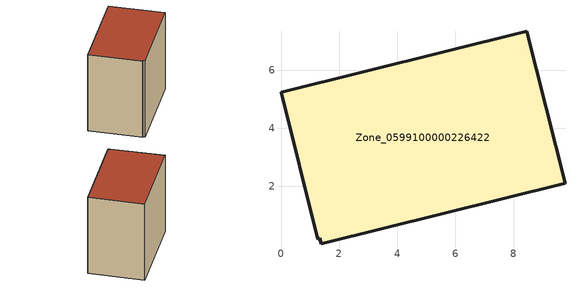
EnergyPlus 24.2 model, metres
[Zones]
Zone_0599100000226422
 floor ground (C_G): 1.34,0.21 1.27,0.19 0,5.24 8.45,7.34 9.77,2.11 1.39,0.02 z0
 wall outside (C_F): 9.77,2.11 8.45,7.34 0,5.24 1.27,0.19 1.34,0.21 1.39,0.02 9.77,2.11 z0:8.25
 roof outside (C_R): 1.39,0.02 9.77,2.11 8.45,7.34 0,5.24 1.27,0.19 1.34,0.21 z8.25
[BUILDING]
Pand.0599100000226422: North Axis=0; Terrain=City; Loads Convergence Tolerance Value=0.04; Temperature Convergence Tolerance Value=0.4; Solar Distribution=FullExterior; Maximum Number of Warmup Days=25; Minimum Number of Warmup Days=1
[Site:Location]
Rotterdam.The.Hague.AP_ZH_NLD Design_Conditions: Latitude=51.96; Longitude=4.45; Time Zone=1; Elevation=-4.5
[SITE:GROUNDTEMPERATURE:BUILDINGSURFACE]
18, 18, 18, 18, 18, 18, 18, 18, 18, 18, 18, 18
[MATERIAL] Thermal Absorptance=0.9; Solar Absorptance=0.7; Visible Absorptance=0.7
Name | Roughness | Thickness | Conductivity | Density | Specific Heat
G.TI.1975-1991 | MediumSmooth | 0.15 | 0.288461 | 540 | 1210
F.TI.1975-1991 | Rough | 0.3 | 0.230769 | 1920 | 840
R.TI.1975-1991 | MediumRough | 0.2 | 0.153846 | 1500 | 1000
[CONSTRUCTION]
C_G: G.TI.1975-1991
C_F: F.TI.1975-1991
C_R: R.TI.1975-1991
[ZONE]
Zone_0599100000226422: Type=1; Multiplier=1; Ceiling Height=Autocalculate; Volume=Autocalculate; Floor Area=autocalculate; Part of Total Floor Area=Yes
[ZONEINFILTRATION:DESIGNFLOWRATE]
Infil_Zone_0599100000226422: Zone or ZoneList or Space or SpaceList=Zone_0599100000226422; Schedule=AlwaysOn; Design Flow Rate Calculation Method=Flow/Area; Flow Rate per Floor Area=0.003; Constant Term Coefficient=1; Temperature Term Coefficient=0; Velocity Term Coefficient=0; Velocity Squared Term Coefficient=0
[HVACTEMPLATE:ZONE:IDEALLOADSAIRSYSTEM]
Zone_0599100000226422: Maximum Heating Supply Air Temperature=50; Minimum Cooling Supply Air Temperature=13; Maximum Heating Supply Air Humidity Ratio=0.0156; Minimum Cooling Supply Air Humidity Ratio=0.0077; Heating Limit=NoLimit; Cooling Limit=NoLimit; Dehumidification Control Type=ConstantSensibleHeatRatio; Cooling Sensible Heat Ratio=0.7; Dehumidification Setpoint=60; Humidification Control Type=None; Humidification Setpoint=30; Outdoor Air Method=None; Outdoor Air Flow Rate per Person=0.00944; Outdoor Air Flow Rate per Zone Floor Area=0; Outdoor Air Flow Rate per Zone=0; Demand Controlled Ventilation Type=None; Outdoor Air Economizer Type=NoEconomizer; Heat Recovery Type=None; Sensible Heat Recovery Effectiveness=0.7; Latent Heat Recovery Effectiveness=0.65
[ZONECONTROL:THERMOSTAT]
ThermostatControl_Zone_0599100000226422: Zone or ZoneList=Zone_0599100000226422; Control Type Schedule=DualSetpointControlType; Control 1=Thermostat_Zone_0599100000226422; Temperature Difference Between Cutout And Setpoint=0
[THERMOSTATSETPOINT:DUALSETPOINT]
Thermostat_Zone_0599100000226422: Heating Setpoint Temperature Schedule=HeatingSetpoint_Zone_0599100000226422; Cooling Setpoint Temperature Schedule=CoolingSetpoint_Zone_0599100000226422
[SCHEDULE:COMPACT]
HeatingSetpoint_Zone_0599100000226422: Through: 12/31, For: AllDays, Until: 24:00, 21
CoolingSetpoint_Zone_0599100000226422: Through: 12/31, For: AllDays, Until: 24:00, 24
DualSetpointControlType: Through: 12/31, For: AllDays, Until: 24:00, 4
AlwaysOn: Through: 12/31, For: AllDays, Until: 24:00, 1
